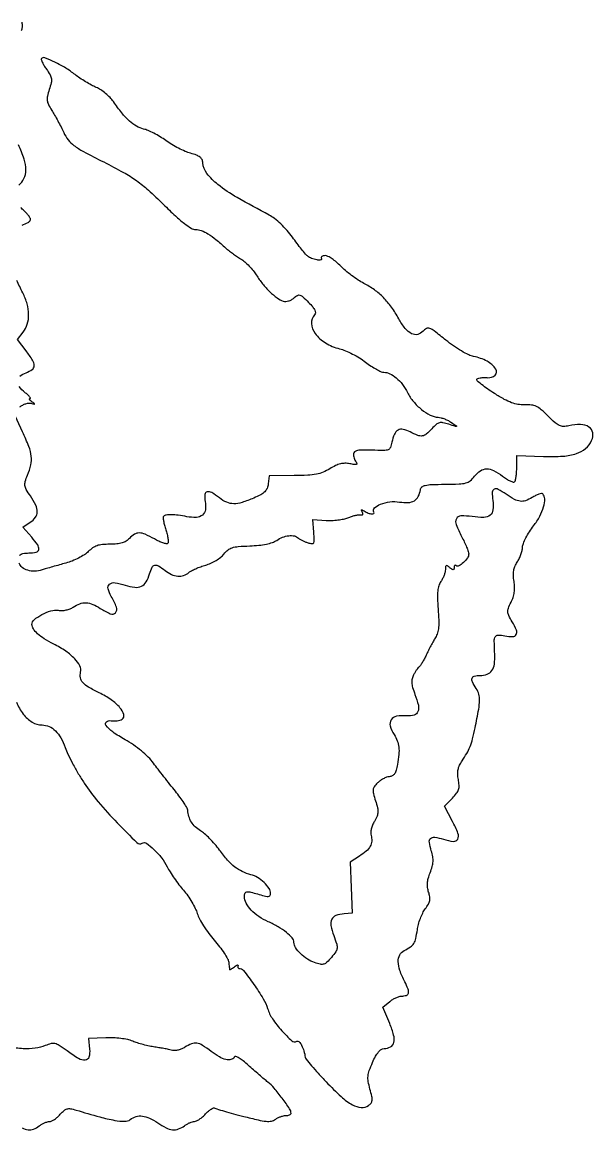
# Model space of a CAD drawing. Extents: x 1 to 393, y 0 to 381.
# Drawn here: x 196.7 to 392.6, y 0.1 to 380.1 of the extents above; entities that cross this region are included whole.
import ezdxf

# ---------------------------------------------------------------- set-up
doc = ezdxf.new("R2010")
doc.units = 0

msp = doc.modelspace()

# ---------------------------------------------------------------- linework, layer by layer
for points in [[(196.496766, 377.218253, 0.068869), (196.763159, 378.408997, 0.080288), (196.631149, 380.105489, 0.286779)], [(194.720584, 146.839274, 0.075879), (197.025235, 142.760691, 0.086361), (200.125494, 139.971098, 0.141026), (203.5, 139, -0.104545), (205.928266, 138.486665, -0.088945), (208.102611, 137.017909, -0.073386), (209.950135, 134.60155, -0.044496), (211.411753, 131.30497, 0.03032), (212.364877, 128.979754, 0.010592), (214.00557, 125.756406, 0.010474), (215.96537, 122.276929, 0.012039), (217.983814, 119.042968, 0.030513), (222.748217, 112.684649, 0.016417), (229.333964, 105.427028, 0.007544), (236.093878, 98.659295, 0.343772), (237.933108, 98.458659, -0.300428), (239.358363, 98.415709, -0.0364), (241.906755, 96.326982, -0.0385), (244.511129, 93.442859, -0.045846), (246.476008, 90.349407, 0.022203), (247.488218, 88.576002, 0.010785), (248.928469, 86.399709, 0.010674), (250.527889, 84.194673, 0.015137), (252.049991, 82.309176, -0.024699), (253.511802, 80.425812, -0.018787), (254.928517, 78.230461, -0.019123), (256.103098, 76.066393, -0.041554), (256.796756, 74.309176, 0.050603), (257.557678, 72.479037, 0.018194), (258.989472, 70.043914, 0.017831), (260.763566, 67.470513, 0.020192), (262.648129, 65.13819, -0.015751), (264.466186, 62.928596, -0.018548), (266.040214, 60.723318, -0.017707), (267.222164, 58.784196, -0.100235), (267.592023, 57.63819, 0.001759), (267.690525, 56.792101, 0.002294), (267.786928, 56.018688, 0.0017), (267.872881, 55.371277, 0.021185), (267.916667, 55.127555, 0.458284), (268.042291, 55.06035, 0.035701), (268.43272, 55.243958, 0.029604), (268.953291, 55.577736, 0.015848), (269.556424, 56.046828, -0.023201), (270.136799, 56.48468, -0.077745), (270.565637, 56.689067, -0.294214), (270.764074, 56.631425, -0.265371), (270.806424, 56.419273, 0.062099), (270.735959, 56.067522, 0.104224), (270.77607, 55.770036, 0.142777), (270.917495, 55.574166, 0.166976), (271.133388, 55.5, -0.230847), (272.682054, 54.744743, -0.011116), (276.21537, 50.009769, -0.017915), (279.449778, 45.105367, -0.064393), (280.970494, 41.687061, 0.077665), (282.62056, 38.227049, 0.031928), (285.83186, 34.122051, 0.025268), (289.270284, 30.63382, 0.335734), (290.958346, 30.474257, -0.358399), (291.72553, 30.370287, -0.064604), (292.625202, 29.106864, -0.050015), (293.417442, 27.178537, -0.04131), (293.875, 25.003014, 0.142047), (294.147909, 24.369799, 0.004169), (296.034554, 22.118382, 0.008049), (298.340162, 19.499715, 0.005426), (301.05114, 16.583012, 0.017294), (306.234956, 11.490625, 0.057897), (310.088611, 8.702928, 0.104085), (313.105203, 7.759319, 0.183807), (315.587842, 8.440573, 0.072471), (316.480446, 9.316662, 0.140385), (316.840074, 10.240852, 0.078797), (316.753395, 11.57006, 0.012511), (316.111789, 14.110229, -0.023638), (315.514944, 16.716008, -0.068515), (315.439156, 18.559896, -0.062805), (315.862776, 20.44382, -0.017593), (316.989489, 23.25, -0.021324), (318.025987, 25.343977, -0.047421), (319.025342, 26.814037, -0.066963), (319.991427, 27.705511, -0.154084), (320.92435, 28, 0.122239), (323.161009, 28.555109, 0.218546), (324.290911, 30.029364, 0.123072), (324.235901, 32.610394, 0.031686), (322.876534, 36.584592), (320.543973, 42.212314), (322.882771, 44.106157, -0.031899), (323.904767, 44.83097, -0.029201), (325.040545, 45.443684, -0.030426), (326.120208, 45.869291, -0.078829), (326.944117, 46, 0.075317), (328.594723, 46.250056, 0.267432), (329.29492, 47.005501, 0.151495), (329.190502, 48.379039, 0.023796), (328.060482, 50.881445, -0.0326), (326.374544, 54.797177, -0.080241), (325.811824, 57.867762, -0.124848), (326.331149, 60.113048, -0.158998), (327.834184, 61.599148, 0.032957), (329.98972, 62.862888, 0.102672), (331.155343, 64.064945, 0.08797), (331.84274, 65.737715, 0.020302), (332.371794, 68.750885, -0.033829), (332.746341, 70.590604, -0.023577), (333.404243, 72.605384, -0.023872), (334.222971, 74.486521, -0.044629), (335.086594, 75.903254, 0.028631), (336.149721, 77.528089, 0.08063), (336.628119, 78.794329, 0.090483), (336.653237, 80.05994, 0.042562), (336.253905, 81.652369, -0.047375), (335.880517, 83.204394, -0.055058), (335.832858, 84.721227, -0.048134), (336.123969, 86.369731, -0.025727), (336.780111, 88.333733, 0.025904), (337.48127, 90.434953, 0.054704), (337.756295, 92.12864, 0.056998), (337.652396, 93.797035, 0.030438), (337.166736, 95.808385, -0.03533), (336.492763, 98.724232, -0.244545), (336.943895, 100.071323, -0.23726), (338.320361, 100.500222, -0.033497), (341.3, 99.8, 0.04578), (344.762507, 99.075421, 0.312651), (346.21886, 99.854569, 0.216045), (346.314272, 101.842986, 0.026052), (344.441132, 105.930554), (341.732284, 111.111127), (344.434671, 113.931811, 0.028597), (345.842327, 115.580144, 0.085732), (346.521981, 116.890174, 0.089955), (346.705611, 118.315732, 0.033544), (346.466246, 120.328234, -0.034313), (346.247056, 122.195572, -0.06126), (346.361397, 123.735351, -0.063289), (346.840622, 125.167545, -0.039229), (347.734991, 126.701986, 0.022266), (349.341588, 129.255369, 0.035392), (350.455622, 131.583333, 0.030814), (351.326768, 134.266132, 0.012611), (352.189793, 138, 0.005085), (353.431622, 144.396515, 0.037615), (353.7612, 147.482556, 0.078966), (353.499217, 149.544052, 0.074142), (352.610253, 151.472076, -0.027615), (351.280041, 153.769562, -0.18779), (351.153661, 155.050379, -0.275567), (351.923092, 155.781842, -0.055637), (353.877555, 156, 0.087587), (356.343665, 156.43534, 0.153114), (357.976084, 157.684899, 0.121743), (358.832099, 159.883354, 0.045537), (358.958768, 163.214598, -0.007299), (358.780386, 167.856787, -0.131259), (359.127427, 169.292216, -0.282713), (360.07091, 169.83431, -0.038997), (362.422019, 169.580607, 0.046263), (365.140419, 169.327103, 0.277908), (366.306828, 170.028835, 0.225724), (366.371939, 171.54049, 0.033033), (364.951749, 174.357207, -0.017299), (363.753198, 176.559241, -0.101169), (363.413213, 177.826028, -0.111724), (363.615813, 179.065909, -0.023192), (364.543865, 181.084826, 0.038829), (365.259428, 182.779032, 0.045051), (365.661664, 184.481809, 0.043338), (365.761446, 186.284056, 0.031823), (365.571626, 188.277444, -0.028835), (365.367253, 190.295873, -0.052339), (365.468821, 191.949925, -0.058351), (365.895927, 193.421475, -0.046733), (366.676654, 194.876596, 0.035111), (367.349677, 196.063994, 0.025677), (367.931804, 197.46375, 0.026135), (368.347424, 198.853886, 0.050855), (368.505011, 200, -0.087769), (368.777327, 201.276946, -0.023086), (369.654828, 203.183438, -0.02271), (370.872219, 205.295251, -0.021545), (372.296296, 207.326596, 0.03912), (374.427002, 210.605038, 0.055326), (375.741725, 213.82564, 0.069417), (376.119558, 216.537736, 0.198864), (375.4055, 218.261166, 0.251295), (374.996875, 218.384443, 0.033175), (374.09379, 218.138668, 0.032028), (372.981302, 217.673455, 0.021572), (371.774931, 217.009322, -0.051776), (369.536463, 215.947496, -0.117517), (367.685289, 215.751467, -0.093946), (365.685079, 216.405009, -0.025582), (362.84563, 218.162725, 0.026765), (360.131953, 219.833721, 0.237513), (358.769805, 219.877366, 0.288812), (358.097627, 218.838121, 0.036298), (358.267928, 216.039117, -0.056774), (358.333388, 212.751154, -0.206079), (357.35297, 210.956462, -0.166669), (355.198504, 210.208771, -0.035118), (351.165398, 210.477252, 0.040034), (347.339358, 210.694239, 0.272141), (345.793969, 209.736549, 0.219271), (345.687183, 207.719367, 0.027598), (347.572212, 203.6522, -0.011578), (348.501751, 201.804142, -0.013888), (349.286837, 200.022732, -0.012624), (349.864514, 198.49764, -0.084408), (350, 197.700794, -0.152358), (349.562623, 196.298752, -0.054013), (348.172788, 194.690582, -0.057321), (346.612152, 193.539117, -0.338769), (345.668848, 193.664485, 0.130313), (345.415243, 193.811796, 0.259285), (345.196474, 193.758183, 0.155344), (345.046546, 193.493168, 0.051701), (345, 193.044222, -0.058317), (344.930243, 192.44817, -0.339266), (344.700526, 192.261022, -0.164723), (344.295449, 192.385015, -0.017294), (343.5, 193, 0.02423), (342.68335, 193.613473, 0.257356), (342.283568, 193.650374, 0.269911), (342.051725, 193.333595, 0.026142), (342, 192.344951, -0.06133), (341.891028, 191.459875, -0.028694), (341.546621, 190.35583, -0.027906), (341.047432, 189.224524, -0.034929), (340.456581, 188.241473, 0.075213), (339.732296, 186.782788, 0.052715), (339.357547, 184.983998, 0.034678), (339.281316, 182.504551, 0.010681), (339.505549, 178.768966, -0.011322), (339.72247, 175.076009, -0.032743), (339.647118, 172.51671, -0.047164), (339.27956, 170.596764, -0.065975), (338.575721, 169, 0.010558), (337.876103, 167.794398, 0.004942), (337.019158, 166.20625, 0.004894), (336.153057, 164.522708, 0.006841), (335.414363, 163, -0.010863), (334.732709, 161.623179, -0.013689), (334.039958, 160.38125, -0.011809), (333.412063, 159.379314, -0.098275), (333.037313, 159, 0.076201), (332.677442, 158.666329, 0.015727), (332.15996, 157.970715, 0.016196), (331.605185, 157.116061, 0.014627), (331.086787, 156.198179, 0.059271), (330.556927, 154.817608, 0.079724), (330.438158, 153.485842, 0.056918), (330.738618, 151.870298, 0.016806), (331.558541, 149.485885, -0.032054), (332.712048, 145.766437, -0.152382), (332.567325, 143.57019, -0.238689), (331.282308, 142.411036, -0.083338), (328.730977, 142.157506, 0.059898), (325.24466, 141.974629, 0.205017), (323.382668, 140.764029, 0.22334), (323.065353, 138.670265, 0.070252), (324.418399, 135.714817, -0.051777), (325.48482, 133.595221, -0.063347), (326.003432, 131.440143, -0.051201), (326.022165, 128.880363, -0.021347), (325.547643, 125.455654, -0.023088), (325.084236, 123.445142, -0.079613), (324.526447, 122.234009, -0.124157), (323.772363, 121.554722, -0.10312), (322.731964, 121.254763, 0.068767), (321.791834, 121.051918, 0.034216), (320.676045, 120.556006, 0.033168), (319.570679, 119.87381, 0.041559), (318.651402, 119.095846, 0.041172), (317.564838, 117.813921, 0.129545), (317.16756, 116.76846, 0.091606), (317.269022, 115.45692, 0.014717), (318.004486, 112.986408, -0.018566), (318.699142, 110.585553, -0.075002), (318.843045, 109.072062, -0.088267), (318.522893, 107.710896, -0.031631), (317.616375, 105.927721, 0.037836), (316.992484, 104.661892, 0.036428), (316.557199, 103.300532, 0.038692), (316.355441, 102.044736, 0.09763), (316.45908, 101.128928, -0.091865), (316.704512, 99.16165, -0.111962), (316.189116, 97.383344, -0.088546), (314.826005, 95.70363, -0.039738), (312.526241, 94.016218), (309.250929, 91.991964), (309.607428, 83.212597), (309.963926, 74.43323), (307.260555, 74.209492, 0.063232), (304.405026, 73.604227, 0.19825), (302.967937, 72.326945, 0.163079), (302.692498, 70.211406, 0.040294), (303.653915, 66.795895, -0.011846), (304.680576, 63.810645, -0.102635), (304.824346, 62.419719, -0.127954), (304.377045, 61.217085, -0.022229), (302.887845, 59.278558, -0.022058), (301.339621, 57.595228, -0.120905), (300.28968, 56.962385, -0.130185), (299.104857, 56.911554, -0.027191), (297.083832, 57.471774, -0.063756), (294.60561, 58.675363, -0.049406), (292.267301, 60.559261, -0.051742), (290.540009, 62.650021, -0.147837), (290, 64.43647, 0.18339), (289.427019, 65.946125, 0.042579), (287.425082, 67.849605, 0.038206), (284.576405, 69.793111, 0.028535), (281.177344, 71.499602, -0.045655), (277.920379, 73.276679, -0.057094), (275.299185, 75.506026, -0.066258), (273.577703, 77.919317, -0.12243), (273, 80.243267, -0.096136), (273.218722, 81.370323, -0.299916), (273.824409, 81.788862, -0.070126), (275.183907, 81.627537, -0.003146), (279.75, 80.391185, 0.035279), (280.783895, 80.181399, 0.11873), (281.465428, 80.25439, 0.190684), (281.855434, 80.596373, 0.119075), (282, 81.194807, 0.150206), (281.4641, 82.938442, 0.053476), (279.760148, 84.948289, 0.051858), (277.505722, 86.687531, 0.078175), (275.222323, 87.646082, -0.049778), (272.270406, 88.693254, -0.05607), (269.708806, 90.272224, -0.046536), (267.212312, 92.63278, -0.021791), (264.424333, 96.103079, 0.019258), (262.839695, 98.096121, 0.01689), (261.038015, 100.053415, 0.017212), (259.290164, 101.709933, 0.047684), (257.921616, 102.705374, -0.055093), (256.115989, 104.05998, -0.066037), (254.772346, 105.703978, -0.067125), (253.919324, 107.617872, -0.059708), (253.55922, 109.767894, 0.123343), (253.333862, 110.51728, 0.010972), (252.279854, 112.200275, 0.013793), (250.904966, 114.17147, 0.010321), (249.28709, 116.267894, -0.002391), (247.434381, 118.591471, -0.001623), (245.34614, 121.254006, -0.001635), (243.346508, 123.838061, -0.003278), (241.78709, 125.894679, 0.036727), (239.995195, 127.955863, 0.023352), (237.635404, 130.08927, 0.022126), (234.909405, 132.136397, 0.021916), (232.004664, 133.941572, -0.025069), (227.783345, 136.601974, -0.080926), (225.419202, 138.912726, -0.410421), (225.589765, 140.092351, -0.209422), (227.187237, 140.475513, 0.043138), (228.181439, 140.384542, 0.034464), (229.25572, 140.453256, 0.035581), (230.247692, 140.658377, 0.070497), (230.981171, 140.982241, 0.339278), (231.575762, 142.561651, 0.105459), (230.268905, 144.929743, 0.062932), (227.253526, 147.631989, 0.03891), (223.134913, 150.029734, -0.018684), (219.422081, 151.994835, -0.079262), (217.477182, 153.575165, -0.137868), (216.679708, 155.20006, -0.109944), (216.751759, 157.158729, 0.187736), (216.506898, 159.271635, 0.07037), (214.726718, 161.72848, 0.05285), (211.665295, 164.294828, 0.030334), (207.508405, 166.738257, -0.021442), (204.261249, 168.570086, -0.045), (201.949986, 170.31419, -0.061409), (200.527459, 171.963361, -0.144636), (200.049084, 173.5, -0.229581), (200.794958, 175.097499, -0.047827), (203.444507, 176.860237, -0.048698), (206.57377, 178.161755, -0.113775), (209.088692, 178.338741, 0.050699), (210.40346, 178.266349, 0.04134), (211.802026, 178.447683, 0.041959), (213.126462, 178.85077, 0.057991), (214.218615, 179.44057, -0.068129), (216.433567, 180.579558, -0.096888), (218.617849, 180.900171, -0.087689), (220.920716, 180.379488, -0.04695), (223.5, 179, 0.045447), (226.948131, 177.1425, 0.316533), (228.719396, 177.519691, 0.286869), (229.078919, 179.397833, 0.041015), (227.290188, 183.085896, -0.068528), (226.176336, 185.744669, -0.294533), (226.680107, 187.301321, -0.212153), (228.566294, 187.816917, -0.0419), (232.058255, 186.980774, 0.048125), (235.333221, 186.23949, 0.140068), (237.60427, 186.58715, 0.152432), (239.232428, 188.052343, 0.060559), (240.456797, 190.834848, -0.035325), (241.314728, 193.08557, -0.233726), (242.22581, 193.817498, -0.198276), (243.467509, 193.599367, -0.025292), (245.727129, 192, 0.058507), (247.920721, 190.656196, 0.087942), (250.085466, 190.086529, 0.099533), (252.11493, 190.324085, 0.096351), (253.921259, 191.327477, -0.055223), (254.806044, 191.918381, -0.016613), (256.268923, 192.616507, -0.01643), (257.974006, 193.295928, -0.017139), (259.696352, 193.851546, 0.03772), (261.451503, 194.498565, 0.029104), (263.255075, 195.453121, 0.029835), (264.842643, 196.550044, 0.060073), (265.918406, 197.623399, -0.057387), (267.299723, 199.016458, -0.09246), (268.769508, 199.801532, -0.056967), (270.894975, 200.215552, -0.010927), (274.823554, 200.438614, 0.015968), (277.93137, 200.646523, 0.025984), (280.545238, 201.043417, 0.030924), (282.62914, 201.607778, 0.071298), (284.074007, 202.339283, -0.06028), (286.085034, 203.413486, -0.066884), (288.224929, 203.929482, -0.076518), (290.154441, 203.833523, -0.138126), (291.55, 203.112395, 0.055664), (292.072753, 202.722984, 0.019221), (292.904725, 202.278585, 0.018825), (293.866915, 201.855217, 0.020751), (294.827787, 201.520318, 0.044589), (296.195567, 201.236279, 0.304886), (296.776617, 201.536002, 0.136768), (296.986677, 202.429724, 0.008587), (296.827787, 205.157924), (296.5, 209.5), (301.026478, 209.189768, 0.026676), (302.977367, 209.160326, 0.020639), (305.096775, 209.329218, 0.021054), (307.066798, 209.65299, 0.046163), (308.526478, 210.100137, -0.0202), (309.763963, 210.550624, -0.02073), (311.023194, 210.895431, -0.021007), (312.136401, 211.102386, -0.077286), (312.850352, 211.093487, 0.069925), (313.360814, 211.079648, 0.233772), (313.63456, 211.255812, 0.2158), (313.673479, 211.593923, 0.060849), (313.445844, 212.087627, -0.023952), (313.142686, 212.63514, -0.405337), (313.200474, 212.814058, -0.251543), (313.442997, 212.812924, -0.015084), (314.095492, 212.432629, 0.041483), (315.484315, 211.718486, 0.069467), (316.753128, 211.390016, 0.195899), (317.386591, 211.566896, 0.383607), (317.472898, 212.043853, -0.35844), (317.662956, 213.4455, -0.093648), (319.733303, 214.746163, -0.065229), (322.942371, 215.544736, -0.065712), (326.240566, 215.486634, 0.047241), (329.278659, 215.321081, 0.123146), (331.3639, 215.932076, 0.146425), (332.699418, 217.365873, 0.077949), (333.430649, 219.700288, -0.182714), (333.955931, 220.640656, -0.12073), (335.077598, 221.195883, -0.046387), (337.247205, 221.472111, -0.006357), (341.813164, 221.568998, 0.007368), (346.738915, 221.683486, 0.05626), (349.026057, 222.030033, 0.105061), (350.545911, 222.806147, 0.055756), (352.036283, 224.318998, -0.077099), (354.065629, 226.210995, -0.149127), (356.165842, 226.861635, -0.121653), (358.574368, 226.277921, -0.042956), (361.59394, 224.360551, 0.022055), (362.972342, 223.40228, 0.033903), (364.250232, 222.711421, 0.036501), (365.29018, 222.326064, 0.275018), (365.777218, 222.452953, 0.139394), (366.059144, 222.966376, 0.019218), (366.287683, 224.176029, 0.020821), (366.447118, 225.665124, 0.016258), (366.5, 227.291041), (366.5, 231.397278), (375.645391, 231.118863, 0.022749), (382.408716, 231.220706, 0.06459), (387.030876, 232.107471, 0.096349), (390.158234, 233.859469, 0.110575), (392.2207, 236.585039, 0.147257), (392.582881, 239.249266, 0.212773), (391.305531, 241.213489, 0.14132), (388.422501, 242.086813, 0.061645), (384.411607, 241.644712, -0.054912), (382.574091, 241.417174, -0.112468), (381.162152, 241.718866, -0.073702), (379.659057, 242.707172, -0.014156), (377.281745, 244.953549, 0.017795), (374.930979, 247.142689, 0.066302), (373.245533, 248.251321, 0.083359), (371.537294, 248.748222, 0.038996), (369.228491, 248.837822, -0.048739), (366.931682, 248.971732, -0.050282), (364.729215, 249.548487, -0.037808), (362.213652, 250.708811, -0.014017), (358.858354, 252.700921, -0.010871), (356.440658, 254.304209, -0.017153), (354.446854, 255.793662, -0.011406), (352.908929, 257.085673, -0.296178), (352.769236, 257.583877, -0.246709), (353.086059, 257.900143, -0.037968), (353.981858, 258.105038, -0.035014), (355.166226, 258.198753, -0.023731), (356.519236, 258.14665, 0.207695), (359.067837, 259.001495, 0.372015), (359.325604, 261.047899, 0.12487), (356.293381, 263.79079, 0.075503), (351.69597, 265.397258, -0.068592), (350.013685, 265.959264, -0.018422), (347.530394, 267.30375, -0.018303), (344.794986, 269.055788, -0.018002), (342.179423, 271.012447, 0.004981), (338.180529, 274.169614, 0.071111), (336.604588, 275.064353, 0.215944), (335.505024, 275.008259, 0.096895), (334.345486, 274.09053, -0.161169), (332.486564, 272.968369, -0.175503), (330.398284, 273.228546, -0.107589), (328.176974, 275.046138, -0.042538), (325.983646, 278.352988, 0.029237), (323.476559, 282.360052, 0.040254), (320.748154, 285.612505, 0.042139), (317.640662, 288.273244, 0.037093), (314, 290.503955, -0.025476), (312.026526, 291.651012, -0.015446), (309.809564, 293.195016, -0.01546), (307.69874, 294.867831, -0.026174), (306.053833, 296.410708, 0.024696), (304.597747, 297.784586, 0.028129), (303.072766, 298.945645, 0.029027), (301.685343, 299.770628, 0.120177), (300.744816, 300, 0.050427), (300.07243, 299.932014, 0.109655), (299.601236, 299.721605, 0.185138), (299.403663, 299.410807, 0.190686), (299.467693, 299.052274, -0.529859), (299.236449, 298.535733, -0.087563), (297.918318, 298.534814, -0.049994), (296.043501, 299.06154, -0.079902), (294.614048, 299.905349, -0.045955), (293.947293, 300.570999, -0.005347), (292.614299, 302.207019, -0.006388), (291.071244, 304.194324, -0.00518), (289.466076, 306.363405, 0.024316), (287.617826, 308.67085, 0.02186), (285.490344, 310.875084, 0.022773), (283.353917, 312.725804, 0.046983), (281.5, 313.925721, -0.00993), (270.467965, 319.958145, -0.036522), (263.877958, 324.401711, -0.061729), (260.139561, 328.171456, -0.146723), (258.738541, 331.820866, 0.095348), (258.43365, 332.942969, 0.112867), (257.743772, 333.795711, 0.076608), (256.524441, 334.482381, 0.024417), (254.535753, 335.121923, -0.035623), (252.669242, 335.768634, -0.0169), (250.363628, 336.849988, -0.016654), (248.018012, 338.148665, -0.022636), (246, 339.483005, 0.020197), (244.049009, 340.786745, 0.017586), (241.908472, 341.994036, 0.017943), (239.893604, 342.948728, 0.04876), (238.390542, 343.428816, -0.081269), (235.975939, 344.376213, -0.050468), (233.523061, 346.190837, -0.03891), (230.914865, 348.961362, -0.018924), (228.012228, 352.863139, 0.042622), (226.865786, 354.260859, 0.027478), (225.32322, 355.679892, 0.027583), (223.648601, 356.910184, 0.0458), (222.101344, 357.72938, -0.024653), (220.459365, 358.511815, -0.012699), (218.48224, 359.642214, -0.012591), (216.502655, 360.910948, -0.018585), (214.838198, 362.130416, 0.031993), (211.648489, 364.338506, 0.024583), (207.91443, 366.34168, 0.016896), (204.428891, 367.854295, 0.298699), (203.282823, 367.616156, 0.290977), (203.202824, 367.256859, 0.024437), (203.586995, 366.338235, 0.026478), (204.199641, 365.211192, 0.016983), (205.021843, 363.969325, -0.024724), (206.251866, 362.047517, -0.095633), (206.707404, 360.714151, -0.092386), (206.641923, 359.282988, -0.022205), (205.99543, 356.986151, 0.023044), (205.35844, 354.70844, 0.086538), (205.278682, 353.232057, 0.088104), (205.70394, 351.829688, 0.0244), (206.849361, 349.824402, -0.011752), (207.802543, 348.249513, -0.006062), (208.924286, 346.237655, -0.006022), (210.028525, 344.139532, -0.00907), (210.935394, 342.282508, 0.05424), (212.488964, 339.717092, 0.070751), (214.444115, 337.795884, 0.037017), (217.712605, 335.740439, 0.005375), (224.700528, 332.132369, -0.009991), (231.433661, 328.576748, -0.0279), (235.952611, 325.73337, -0.029187), (240.013412, 322.477905, -0.011822), (245.168786, 317.599862, 0.008038), (249.316965, 313.614909, 0.022693), (252.379812, 311.014732, 0.030563), (254.702628, 309.434478, 0.134881), (256.283927, 309, -0.096155), (258.185018, 308.630988, -0.042322), (260.481297, 307.470225, -0.032168), (263.214534, 305.531523, -0.015082), (266.5, 302.699449, 0.018707), (267.491687, 301.857064, 0.008407), (268.852381, 300.822768, 0.00831), (270.328239, 299.776883, 0.011204), (271.699593, 298.883325, -0.038767), (273.083237, 297.869014, -0.0219), (274.600522, 296.444519, -0.021754), (276.013433, 294.86455, -0.033153), (277.082048, 293.367244, 0.031365), (279.205624, 290.369169, 0.030334), (281.709797, 287.624672, 0.031914), (284.222597, 285.479232, 0.083972), (286.321664, 284.398832, 0.093289), (287.165712, 284.295556, 0.057053), (288.156071, 284.474003, 0.053659), (289.150479, 284.893811, 0.057282), (290.009158, 285.508288, -0.050259), (291.198328, 286.38471, -0.21072), (292.059744, 286.487998, -0.114799), (293.035209, 285.923476, -0.010884), (295.019315, 283.980241, -0.018664), (296.439442, 282.414639, -0.063086), (297.187013, 281.256971, -0.117794), (297.37769, 280.374815, -0.193296), (297.081821, 279.681821, 0.22051), (296.006337, 276.747587, 0.139305), (297.312369, 273.273367, 0.098465), (300.827837, 270.0757, 0.073915), (305.668649, 268.061851, -0.038053), (307.66582, 267.393919, -0.018852), (310.089085, 266.263394, -0.018592), (312.526665, 264.895447, -0.025855), (314.591832, 263.481766, 0.016478), (316.462901, 262.148769, 0.01966), (318.312931, 261.022769, 0.018792), (319.925668, 260.203851, 0.108491), (320.85409, 260, -0.114314), (322.948318, 259.514862, -0.063556), (325.14836, 258.066469, -0.054802), (327.23489, 255.836313, -0.042751), (328.990749, 253.018133, 0.05711), (331.019812, 249.960232, 0.04812), (333.79816, 247.240734, 0.050746), (336.802369, 245.284794, 0.105982), (339.483588, 244.558472, -0.053341), (340.506309, 244.393478, -0.02638), (341.756735, 243.980101, -0.025834), (343.021855, 243.409533, -0.034236), (344.102508, 242.756185, -0.001968), (345.77043, 241.57507, -0.536168), (345.765478, 241.427856, -0.219595), (345.522354, 241.398412, -0.001121), (343.150525, 242.168784, 0.027172), (341.161131, 242.702188, 0.117275), (339.945834, 242.670762, 0.115486), (338.864953, 242.095217, 0.025977), (337.360056, 240.632502, -0.029131), (335.430426, 238.780469, -0.142101), (334.064765, 238.163505, -0.131848), (332.525855, 238.349332, -0.023728), (329.878505, 239.562827, 0.067338), (327.486639, 240.4164, 0.184375), (325.743605, 240.141633, 0.163727), (324.493288, 238.730979, 0.050855), (323.647355, 235.986776, -0.048038), (323.107227, 234.198958, -0.203342), (322.329219, 233.42902, -0.097625), (320.883957, 233.159545, -0.007044), (316.797951, 233.259203, 0.009467), (313.563611, 233.322407, 0.04922), (311.789123, 233.148386, 0.114301), (310.84177, 232.721079, 0.219563), (310.459758, 232, 0.054706), (310.495985, 231.334524, 0.03412), (310.675672, 230.573618, 0.033982), (310.959132, 229.838546, 0.051442), (311.310584, 229.250613, -0.103699), (311.56794, 228.696667, -0.396449), (311.39372, 228.397007, -0.10954), (310.708377, 228.348211, -0.012567), (309.17504, 228.614992, 0.052334), (307.528113, 228.768304, 0.058548), (305.948598, 228.563869, 0.050429), (304.277526, 227.960599, 0.026595), (302.340146, 226.901205, -0.039393), (299.99386, 225.695083, -0.051601), (297.687464, 224.999351, -0.036384), (294.727493, 224.651067, -0.010019), (290.037042, 224.536825), (281.5, 224.5), (281.177135, 221.683229, -0.070991), (280.780486, 220.167004, -0.101081), (279.997648, 219.020495, -0.070288), (278.603702, 218.0044, -0.019844), (276.177135, 216.832671, -0.025523), (272.175077, 215.330227, -0.078084), (269.318089, 214.891862, -0.101862), (266.908143, 215.397036, -0.064304), (264.431782, 216.875, 0.030092), (261.754839, 218.731459, 0.198608), (260.17811, 218.976324, 0.327735), (259.390285, 218.039737, 0.062928), (259.531109, 215.685869, -0.079937), (259.604554, 212.851953, -0.188084), (258.596945, 211.03118, -0.163959), (256.496044, 210.21994, -0.05823), (253.241536, 210.457466, 0.014493), (250.252242, 210.94049, 0.029659), (247.884552, 211.11106, 0.036282), (246.130388, 211.00583, 0.164703), (245.225269, 210.558602, 0.223023), (245.075642, 210.144246, 0.019005), (245.226521, 208.993188, 0.022289), (245.532868, 207.576149, 0.015324), (246, 206, -0.018778), (246.457873, 204.415002, -0.026416), (246.73699, 202.970323, -0.025032), (246.840152, 201.800746, -0.208787), (246.650512, 201.317179, -0.253365), (246.173434, 201.175274, -0.028107), (245.037015, 201.481698, -0.028803), (243.636172, 202.036613, -0.019322), (242.102659, 202.822146, 0.023368), (238.927679, 204.416223, 0.099806), (236.868613, 204.87586, 0.144692), (235.206213, 204.421646, 0.070397), (233.5, 203, -0.070217), (232.371517, 202.059041, -0.066286), (231.004977, 201.444765, -0.050864), (229.224807, 201.105305, -0.0217), (226.799558, 201, 0.022959), (224.209512, 200.881005, 0.059325), (222.382736, 200.491007, 0.070319), (220.885241, 199.731743, 0.043964), (219.375898, 198.466807, -0.054482), (218.041353, 197.395225, -0.023779), (216.067745, 196.26486, -0.023193), (213.837009, 195.252017, -0.02862), (211.671352, 194.528069, 0.001618), (209.470893, 193.922343, 0.001346), (207.135125, 193.264447, 0.001359), (204.99966, 192.65048, 0.003689), (203.490775, 192.200121, -0.064394), (200.948585, 191.766817, -0.081635), (198.587461, 192.057977, -0.09588), (196.733573, 193.015551, -0.134919), (195.635856, 194.506561, -0.084454)], [(195.5, 324.17866, 0.118416), (197.302309, 326.460384, 0.110126), (197.934007, 329.37486, 0.076874), (197.329556, 333.135457, 0.030801), (195.418123, 338, -0.020937)], [(196.622362, 310.486679, 0.013115), (198.703908, 311.421259, 0.13023), (199.425351, 312.037905, 0.261853), (199.488799, 312.723003, 0.061835), (198.872362, 313.743563, 0.02126), (198.187215, 314.541659, 0.010106), (197.242194, 315.512117, 0.009997), (196.211815, 316.488449, 0.013975)], [(195.886591, 258.640944, -0.092396), (198, 259.850155, 0.07013), (200.11159, 260.937313, 0.243296), (200.796505, 262.259397, 0.141824), (200.256019, 264.131246, 0.02124), (198.005049, 267.384057), (195.065738, 271.268113), (197.032869, 273.768915, 0.094258), (198.448679, 276.498048, 0.075873), (198.907937, 279.777439, 0.066553), (198.373239, 283.433282, 0.048439), (196.866661, 287.261366, -0.016607), (194.868968, 291.520942, -0.052425)], [(195.881829, 248.105394, -0.047434), (196.855538, 248.751525, -0.045563), (197.94652, 249.212784, -0.049074), (198.987608, 249.435625, -0.105996), (199.798867, 249.355531, 0.004009), (200.8001, 249.044062, 0.394974), (200.922157, 249.104345, 0.334856), (200.879918, 249.247704, 0.003608), (200, 249.890355, -0.026665), (199.481204, 250.30724, -0.082303), (199.200552, 250.656911, -0.261065), (199.200255, 250.874189, -0.267127), (199.384859, 250.984687, 0.526917), (199.50203, 251.162134, 0.077978), (199.2358, 251.604322, 0.036028), (198.586128, 252.274843, 0.015663), (197.634859, 253.07258, -0.066083), (195.656835, 255.103086, -0.175302)], [(195.74116, 197.164464, -0.155641), (196.928539, 197.806127, -0.046694), (199, 198, 0.055949), (201.469318, 198.277181, 0.300889), (202.357914, 199.207085, 0.198839), (202.019579, 200.760772, 0.028398), (199.969104, 203.382408), (196.894177, 206.884556), (199.447088, 208.557288, 0.087075), (201.234222, 210.234742, 0.159934), (201.867171, 212.1061, 0.116342), (201.342542, 214.42307, 0.035493), (199.527781, 217.5542, -0.017202), (198.094143, 219.831616, -0.097504), (197.62775, 221.179882, -0.109637), (197.735679, 222.530179, -0.024409), (198.527781, 224.720733, 0.043606), (199.647959, 228.234364, 0.084025), (199.806363, 231.175298, 0.064046), (198.985684, 234.503438, 0.017002), (196.832962, 239.543258), (193.665923, 246.311063)], [(196.643169, 0.784306, 0.092108), (198.738531, 0.134386, 0.122126), (200.584413, 0.368177, 0.069744), (202.55887, 1.468197, -0.03302), (203.417312, 2.032518, -0.027945), (204.390882, 2.514453, -0.028891), (205.330816, 2.853314, -0.067098), (206.069665, 2.968197, 0.107259), (206.818559, 3.146677, 0.035725), (207.802888, 3.709066, 0.033648), (208.836258, 4.507388, 0.032525), (209.76579, 5.445645, -0.03208), (211.065433, 6.759823, -0.117251), (212.090457, 7.311023, -0.111443), (213.283084, 7.356338, -0.02758), (215.196126, 6.889929, 0.006256), (223.350388, 4.529465, 0.024), (228.503485, 3.370257, 0.037228), (231.91874, 3.031527, 0.170148), (233.787968, 3.635717, -0.089968), (235.799122, 4.657933, -0.103035), (237.944418, 4.841688, -0.081739), (240.363593, 4.13814, -0.037697), (243.214812, 2.5, 0.033585), (246.083376, 0.820407, 0.08974), (248.349745, 0.159967, 0.113682), (250.373162, 0.407717, 0.074973), (252.44113, 1.531803, -0.031521), (253.290395, 2.093741, -0.028084), (254.236286, 2.568717, -0.029152), (255.136763, 2.898359, -0.073289), (255.826459, 3, 0.116164), (256.53946, 3.167915, 0.032005), (257.542344, 3.750909, 0.030514), (258.626678, 4.577908, 0.02771), (259.639746, 5.556287, -0.026365), (260.608916, 6.497319, -0.038578), (261.561675, 7.207923, -0.043725), (262.377178, 7.628676, -0.240085), (262.855679, 7.589195, 0.065704), (263.493095, 7.302741, 0.002273), (266.111419, 6.531114, 0.004215), (269.221983, 5.658127, 0.002928), (272.749861, 4.722177, 0.006199), (277.714548, 3.50159, 0.033431), (280.456343, 3.053949, 0.065845), (282.239913, 3.119077, 0.116364), (283.589728, 3.689269, -0.040764), (284.408526, 4.191153, -0.029848), (285.387059, 4.614973, -0.030413), (286.368939, 4.906098, -0.05692), (287.19113, 5, 0.04054), (287.883723, 5.056249, 0.059915), (288.468644, 5.22556, 0.078794), (288.866185, 5.474084, 0.21702), (289, 5.767865, 0.148981), (288.525391, 7.325365, 0.011559), (285.982478, 10.927631, 0.016456), (283.214764, 14.415985, 0.051188), (281.052302, 16.491515, -0.009106), (279.788407, 17.515281, -0.00328), (278.027076, 19.015732, -0.003253), (276.118391, 20.685234, -0.003856), (274.337744, 22.287996, 0.017716), (272.609771, 23.758742, 0.037252), (271.151173, 24.746498, 0.050874), (270.050508, 25.236873, 0.346633), (269.528727, 25.046481, -0.196519), (268.370474, 24.203525, -0.121869), (266.664497, 24.206092, -0.072527), (264.390495, 25.137766, -0.02853), (261.571861, 27.02782, 0.022039), (258.575242, 29.094081, 0.102206), (256.614571, 29.822898, 0.134352), (254.807731, 29.614338, 0.049544), (252.51378, 28.417072, -0.044184), (251.456476, 27.850767, -0.039831), (250.279138, 27.455638, -0.042093), (249.161246, 27.275181, -0.091213), (248.298963, 27.366939, 0.020268), (247.332226, 27.611119, 0.005485), (245.782991, 27.918569, 0.005543), (244.015333, 28.229015, 0.005725), (242.260156, 28.49665, -0.01774), (240.389894, 28.827991, -0.011784), (238.270614, 29.334023, -0.01187), (236.233935, 29.923414, -0.022591), (234.632561, 30.509059, 0.046782), (232.910398, 31.046098, 0.019888), (230.5258, 31.453016, 0.019275), (227.897231, 31.692087, 0.02208), (225.374989, 31.712276), (219.505167, 31.5), (219.829201, 27.75, -0.08453), (219.60371, 25.021794, -0.321852), (218.367162, 23.986783, -0.154374), (216.052556, 24.534071, -0.0239), (212.077736, 27.17422, 0.012548), (209.403336, 29.039436, 0.085731), (207.93661, 29.681919, 0.124085), (206.582985, 29.67503, 0.037952), (204.630734, 29.010989, -0.07021), (201.182925, 28.080709, -0.043791), (196.993564, 27.930558, -0.038555), (192.261052, 28.543359, -0.028708)]]:
    msp.add_lwpolyline(points, format="xyb")

doc.saveas('drawing.dxf')
